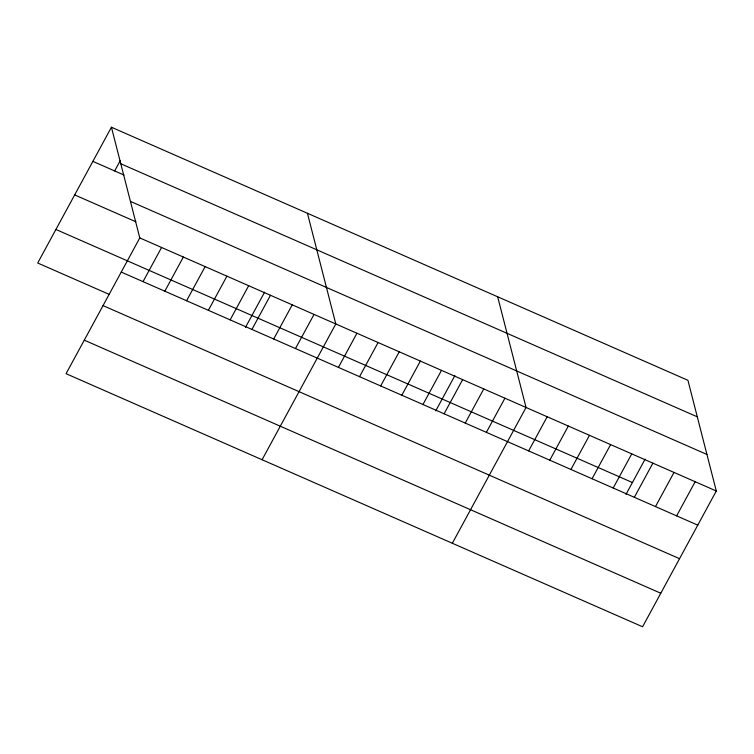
<?xml version="1.0" encoding="UTF-8"?>
<svg xmlns="http://www.w3.org/2000/svg" width="754" height="754" viewBox="0 0 754 754"><rect width="100%" height="100%" fill="white"/><g stroke="black" fill="none" stroke-linecap="round" stroke-linejoin="round"><path stroke-width="1.13" d="M111.422 127.228L139.792 237.915L66.069 373.692L642.578 626.772L716.3 490.995L687.931 380.308L111.422 127.228L37.7 263.005L109.264 294.418M114.655 170.932L120.272 160.583M143.034 281.628L161.573 247.482M164.815 291.185L183.354 257.039M186.587 300.752L205.135 266.605M208.368 310.309L226.907 276.162M230.149 319.875L248.688 285.719M245.493 327.349L264.616 292.137M251.93 329.432L270.469 295.285M273.702 338.989L292.25 304.842M295.483 348.555L314.022 314.409M262.081 459.742L335.803 323.966L307.434 213.269M338.405 367.396L356.944 333.249M359.545 376.67L378.084 342.523M380.676 385.954L399.224 351.807M401.816 395.237L420.364 361.081M422.956 404.512L441.495 370.365M435.746 410.864L454.86 375.652M444.097 413.795L462.636 379.639M465.237 423.069L483.776 388.923M486.377 432.353L504.916 398.206M452.334 543.257L526.056 407.48L497.678 296.784M528.648 450.911L547.187 416.764M549.789 460.185L568.327 426.038M570.929 469.469L589.468 435.322M592.069 478.752L610.608 444.596M613.2 488.026L631.748 453.88M625.99 494.379L645.104 459.167M634.34 497.31L652.889 463.154M655.48 506.584L674.019 472.438M676.621 515.868L695.16 481.721M120.781 163.759L697.29 416.83M92.883 161.375L123.995 175.032M130.433 201.393L706.941 454.464M74.674 194.909L135.861 221.77M139.792 237.915L716.3 490.995M55.909 229.461L632.418 482.541M121.253 272.071L697.761 525.142M103.044 305.606L679.552 558.686M84.278 340.158L660.787 593.238"/></g></svg>
